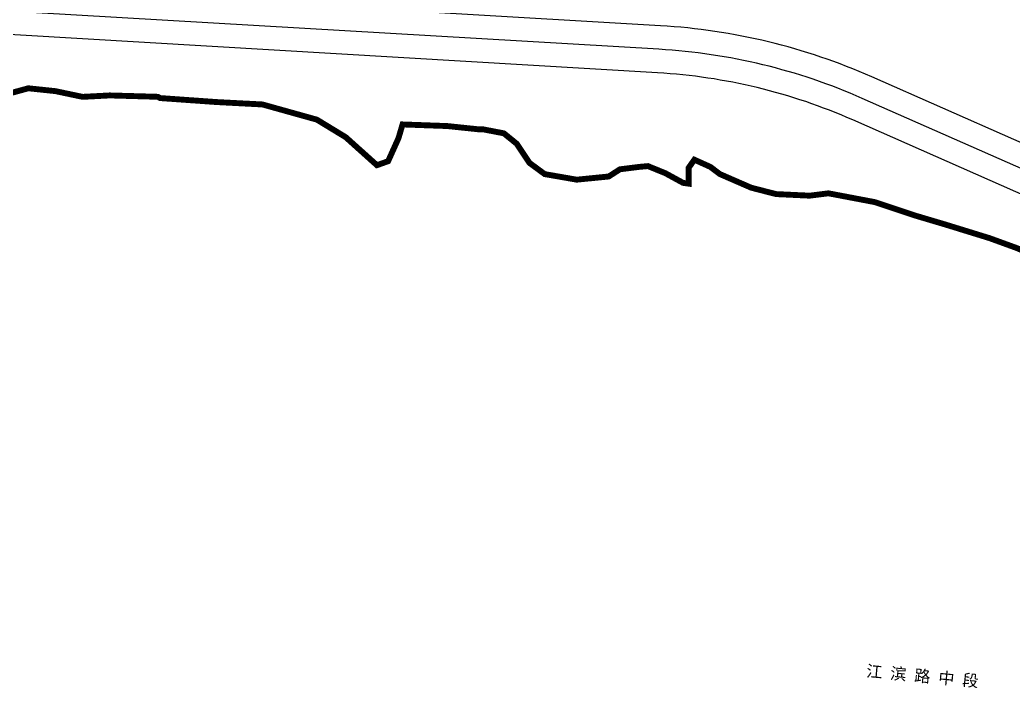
# Model space of a CAD drawing. Extents: x 529262 to 576451, y 2694391 to 2717535.
# Drawn here: x 565126.3 to 565463.3, y 2710992.8 to 2711219.7 of the extents above; entities that cross this region are included whole.
import ezdxf
from ezdxf.enums import TextEntityAlignment as Align
from ezdxf.xclip import XClip

# ---------------------------------------------------------------- set-up
doc = ezdxf.new("R2010")
doc.units = 0
doc.header["$XCLIPFRAME"] = 0
for name, color, linetype in [('PP-COM', 7, 'Continuous'), ('RD-中线', 40, 'Continuous'), ('RD-红线', 7, 'Continuous'), ('RD-路名', 7, 'Continuous'), ('河流', 4, 'Continuous')]:
    doc.layers.add(name, color=color, linetype=linetype)
doc.styles.add('黑体', font='simhei.ttf')

# ---------------------------------------------------------------- blocks, each defined once
blk = doc.blocks.new('A$C19FD0107')
at = {"layer": 'RD-中线', "color": 8, "linetype": 'Continuous', "flags": 128}
blk.add_lwpolyline([(-4539.34, 16608.31), (-4611.2, 16618.03, -0.009195), (-4613.74, 16618.42), (-4857.42, 16660.57, -0.004563), (-4858.67, 16660.8), (-4890.21, 16666.85, -0.021777), (-4896.14, 16668.26), (-4918.16, 16674.51, 0.031107), (-4926.66, 16676.36), (-5095.96, 16702.34, 0.01797), (-5106.67, 16703.59), (-5368.43, 16724.67, -0.084026), (-5465.49, 16749.25), (-5585.87, 16802.39, 0.089415), (-5654.85, 16819.07), (-5959.11, 16837.03)], format="xyb", dxfattribs=at)
at = {"layer": 'RD-红线', "color": 8, "linetype": 'Continuous', "flags": 128}
for points in [[(-5118.24, 16712.54), (-5121.89, 16712.84), (-5367.78, 16732.64, -0.084026), (-5462.26, 16756.57), (-5582.64, 16809.7, 0.089415), (-5654.38, 16827.06), (-5958.64, 16845.02)], [(-5120.14, 16696.65), (-5120.14, 16696.65), (-5369.07, 16716.69, -0.084026), (-5468.72, 16741.93), (-5589.1, 16795.07, 0.089415), (-5655.32, 16811.08), (-5959.59, 16829.05)]]:
    blk.add_lwpolyline(points, format="xyb", dxfattribs=at)
at = {"layer": '河流', "color": 8, "const_width": 2}
blk.add_lwpolyline([(-5879.46, 16802.91), (-5868.8, 16805.82), (-5859.6, 16804.85), (-5850.39, 16802.91), (-5841.19, 16803.4), (-5824.85, 16802.93), (-5824.11, 16802.5), (-5804.83, 16801.14), (-5789.36, 16800.33), (-5770.9, 16795.17), (-5761.12, 16789.21), (-5750.54, 16779.71), (-5746.74, 16781.07), (-5743.21, 16788.93), (-5741.85, 16793.55), (-5726.65, 16793), (-5716.33, 16791.92), (-5714.7, 16791.92), (-5707.47, 16790.53), (-5703.12, 16787), (-5698.78, 16780.49), (-5693.62, 16776.69), (-5682.76, 16774.8), (-5671.9, 16775.88), (-5668.1, 16778.32), (-5661.59, 16779.14), (-5658.6, 16779.41), (-5652.63, 16776.97), (-5646.66, 16773.71), (-5644.76, 16773.44), (-5644.76, 16778.86), (-5642.85, 16781.58), (-5637.43, 16779.14), (-5634.17, 16776.69), (-5623.58, 16772.08), (-5615.16, 16769.91), (-5603.76, 16769.37), (-5597.37, 16770.17), (-5581.62, 16767.18), (-5567.77, 16762.57), (-5557.73, 16759.59), (-5542.8, 16754.98), (-5533.84, 16751.73), (-5523.25, 16747.39)], dxfattribs=at)
blk.add_lwpolyline([(-5879.46, 16802.91), (-5868.8, 16805.82), (-5859.6, 16804.85), (-5850.39, 16802.91), (-5841.19, 16803.4), (-5824.85, 16802.93), (-5824.11, 16802.5), (-5804.83, 16801.14), (-5789.36, 16800.33), (-5770.9, 16795.17), (-5761.12, 16789.21), (-5750.54, 16779.71), (-5746.74, 16781.07), (-5743.21, 16788.93), (-5741.85, 16793.55), (-5726.65, 16793), (-5716.33, 16791.92), (-5714.7, 16791.92), (-5707.47, 16790.53), (-5703.12, 16787), (-5698.78, 16780.49), (-5693.62, 16776.69), (-5682.76, 16774.8), (-5671.9, 16775.88), (-5668.1, 16778.32), (-5661.59, 16779.14), (-5658.6, 16779.41), (-5652.63, 16776.97), (-5646.66, 16773.71), (-5644.76, 16773.44), (-5644.76, 16778.86), (-5642.85, 16781.58), (-5637.43, 16779.14), (-5634.17, 16776.69), (-5623.58, 16772.08), (-5615.16, 16769.91), (-5603.76, 16769.37), (-5597.37, 16770.17), (-5581.62, 16767.18), (-5567.77, 16762.57), (-5557.73, 16759.59), (-5542.8, 16754.98), (-5533.84, 16751.73), (-5523.25, 16747.39)], dxfattribs=at)

msp = doc.modelspace()

# ---------------------------------------------------------------- block references
at = {"layer": 'PP-COM'}
ref = msp.add_blockref('A$C19FD0107', (570997.993, 2694390.603), dxfattribs=at)
XClip(ref).set_block_clipping_path([(-9366.4383134884, 14428.6043910822), (-3328.4480743363, 17452.7484863754)])

# ---------------------------------------------------------------- texts
at = {"layer": 'RD-路名', "color": 7, "linetype": 'Continuous', "style": '黑体'}
msp.add_text('江 滨 路 中 段', height=4, rotation=354.70243, dxfattribs=at).set_placement((565432.524, 2710997.016), align=Align.MIDDLE)

doc.saveas('drawing.dxf')
